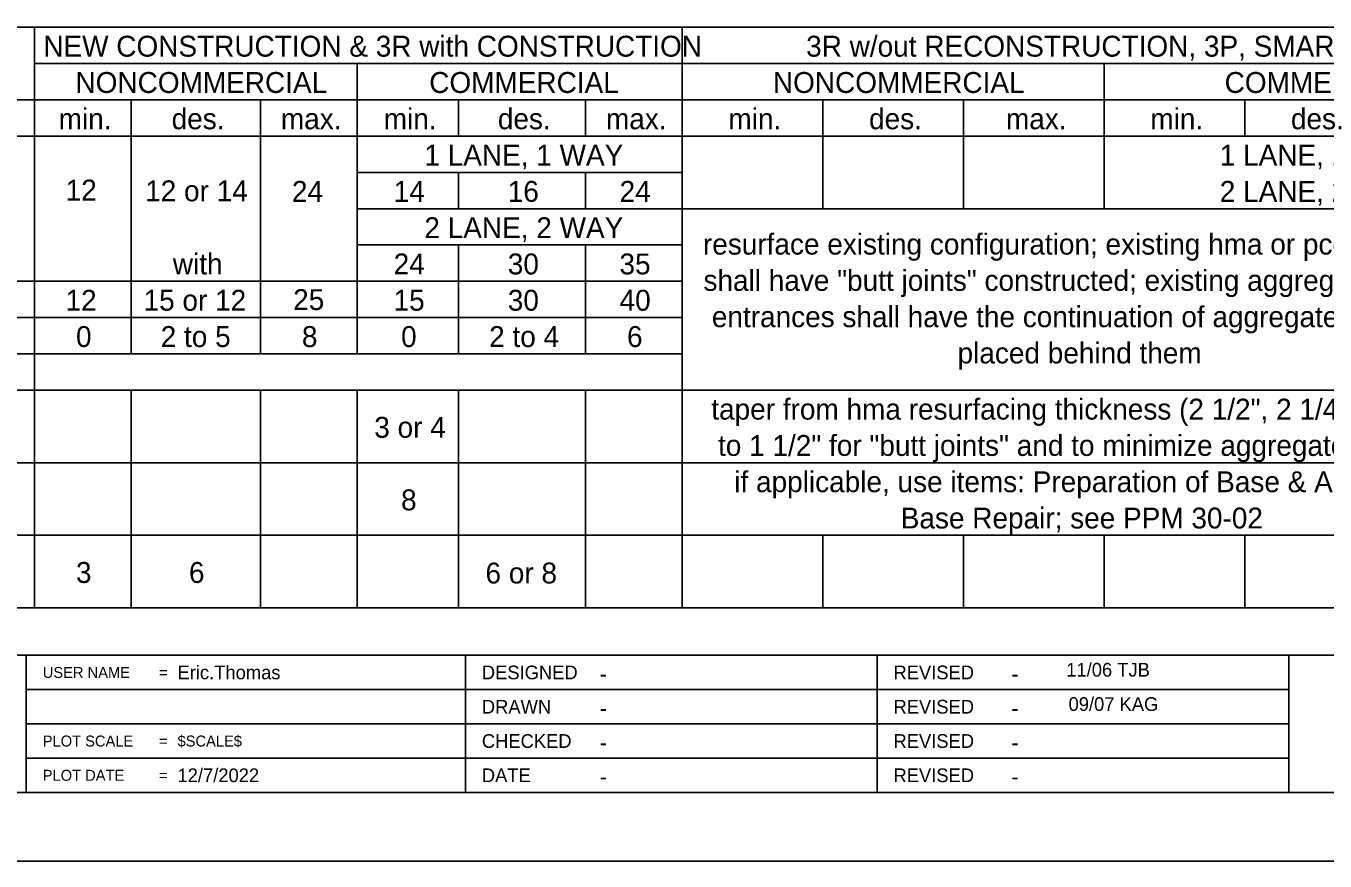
# Model space of a CAD drawing. Extents: x 0 to 2.83, y 0 to 1.83.
# Drawn here: x 0.414 to 1.203, y 0 to 0.507 of the extents above; entities that cross this region are included whole.
import ezdxf

# ---------------------------------------------------------------- set-up
doc = ezdxf.new("R2010")
doc.units = 0
for name, color, linetype in [('RD_Pr_Roadway_Notes', 7, 'Continuous'), ('SH_General_Details', 7, 'Continuous'), ('SH_Printer_Plotting_Border', 7, 'Continuous')]:
    doc.layers.add(name, color=color, linetype=linetype)

msp = doc.modelspace()

# ---------------------------------------------------------------- linework, layer by layer
at = {"layer": 'RD_Pr_Roadway_Notes'}
for p, q in [((0.19966, 0.50661), (1.32535, 0.50661)), ((0.41948, 0.15378), (0.41948, 0.50661)), ((0.81291, 0.15378), (0.81291, 0.50661)), ((0.41948, 0.48456), (1.32535, 0.48456)), ((0.6155, 0.30814), (0.6155, 0.48456)), ((1.06913, 0.39635), (1.06913, 0.48456)), ((0.19966, 0.46251), (1.32535, 0.46251)), ((0.47829, 0.30814), (0.47829, 0.46251)), ((0.55669, 0.30814), (0.55669, 0.46251)), ((0.6771, 0.44045), (0.6771, 0.46251)), ((0.75411, 0.44045), (0.75411, 0.46251)), ((0.89832, 0.39635), (0.89832, 0.46251)), ((0.98373, 0.39635), (0.98373, 0.46251)), ((1.15454, 0.44045), (1.15454, 0.46251)), ((0.19966, 0.44045), (1.32535, 0.44045)), ((0.6155, 0.4184), (0.81291, 0.4184)), ((0.6771, 0.39635), (0.6771, 0.4184)), ((0.75411, 0.39635), (0.75411, 0.4184)), ((0.6155, 0.39635), (1.32535, 0.39635)), ((0.6155, 0.3743), (0.81291, 0.3743)), ((0.6771, 0.30814), (0.6771, 0.3743)), ((0.75411, 0.30814), (0.75411, 0.3743)), ((0.19966, 0.35225), (0.81291, 0.35225)), ((0.19966, 0.3302), (0.81291, 0.3302)), ((0.19966, 0.30814), (0.81291, 0.30814)), ((0.19966, 0.28609), (1.32535, 0.28609)), ((0.47829, 0.15378), (0.47829, 0.28609)), ((0.55669, 0.15378), (0.55669, 0.28609)), ((0.6155, 0.15378), (0.6155, 0.28609)), ((0.6771, 0.15378), (0.6771, 0.28609)), ((0.75411, 0.15378), (0.75411, 0.28609)), ((0.19966, 0.24199), (1.32535, 0.24199)), ((0.19966, 0.19789), (1.32535, 0.19789)), ((0.89832, 0.15378), (0.89832, 0.19789)), ((0.98373, 0.15378), (0.98373, 0.19789)), ((1.06913, 0.15378), (1.06913, 0.19789)), ((1.15454, 0.15378), (1.15454, 0.19789)), ((0.19966, 0.15378), (1.32535, 0.15378))]:
    msp.add_line(p, q, dxfattribs=at)
at = {"layer": 'SH_General_Details'}
for p, q in [((0.16667, 0.125), (2.79166, 0.125)), ((0.41452, 0.125), (0.41452, 0.04167)), ((0.68119, 0.125), (0.68119, 0.04167)), ((0.93119, 0.125), (0.93119, 0.04167)), ((1.18118, 0.125), (1.18118, 0.04167)), ((0.41452, 0.10417), (1.18118, 0.10417)), ((0.41452, 0.08333), (1.18118, 0.08333)), ((0.41452, 0.0625), (1.18118, 0.0625)), ((2.83332, 0), (0, 0))]:
    msp.add_line(p, q, dxfattribs=at)
msp.add_lwpolyline([(0.16667, 1.79166), (2.79166, 1.79166), (2.79166, 0.04167), (0.16667, 0.04167)], close=True, dxfattribs=at)
at = {"layer": 'SH_Printer_Plotting_Border'}
msp.add_lwpolyline([(0, 0), (2.83332, 0), (2.83332, 1.83333), (0, 1.83333)], close=True, dxfattribs=at)

# ---------------------------------------------------------------- texts
at = {"layer": 'RD_Pr_Roadway_Notes'}
for s, p in [('NEW CONSTRUCTION & 3R with CONSTRUCTION', (0.42485, 0.48872)), ('3R w/out RECONSTRUCTION, 3P, SMART & CM', (0.88814, 0.48872)), ('NONCOMMERCIAL', (0.44441, 0.46667)), ('COMMERCIAL', (0.65924, 0.46667)), ('NONCOMMERCIAL', (0.86795, 0.46667)), ('COMMERCIAL', (1.14228, 0.46667)), ('min.', (0.4342, 0.44461)), ('des.', (0.5028, 0.44461)), ('min.', (0.63162, 0.44461)), ('des.', (0.70091, 0.44461)), ('min.', (0.84093, 0.44461)), ('des.', (0.92633, 0.44461)), ('min.', (1.09716, 0.44461)), ('des.', (1.18255, 0.44461)), ('max.', (0.56915, 0.44461)), ('max.', (0.76656, 0.44461)), ('max.', (1.00948, 0.44461)), ('1 LANE, 1 WAY', (0.65629, 0.42256)), ('1 LANE, 1 WAY', (1.13933, 0.42256)), ('12', (0.43844, 0.4013)), ('12 or 14', (0.48673, 0.40083)), ('24', (0.57586, 0.40051)), ('14', (0.63763, 0.40051)), ('16', (0.70691, 0.40051)), ('24', (0.77485, 0.40051)), ('2 LANE, 2 WAY', (1.13933, 0.40051)), ('2 LANE, 2 WAY', (0.65629, 0.37846)), ('resurface existing configuration; existing hma or pcc entrances', (0.82546, 0.36847)), ('with', (0.50355, 0.35641)), ('24', (0.63763, 0.35641)), ('30', (0.70694, 0.35641)), ('35', (0.77477, 0.35641)), ('shall have "butt joints" constructed; existing aggregate or earth', (0.82579, 0.34642)), ('12', (0.43837, 0.33436)), ('15 or 12', (0.48576, 0.33436)), ('25', (0.5766, 0.33475)), ('30', (0.70694, 0.33436)), ('40', (0.77484, 0.33436)), ('15', (0.63756, 0.33436)), ('entrances shall have the continuation of aggregate shoulders', (0.83087, 0.32436)), ('0', (0.44474, 0.3123)), ('2 to 5', (0.49617, 0.3123)), ('8', (0.58192, 0.3123)), ('0', (0.64216, 0.3123)), ('2 to 4', (0.69562, 0.3123)), ('6', (0.77935, 0.3123)), ('placed behind them', (0.9801, 0.30231)), ('taper from hma resurfacing thickness (2 1/2", 2 1/4" or 1 1/2")', (0.83053, 0.2682)), ('3 or 4', (0.62586, 0.25717)), ('to 1 1/2" for "butt joints" and to minimize aggregate shoulder', (0.83463, 0.24615)), ('if applicable, use items: Preparation of Base & Aggregate', (0.8445, 0.2241)), ('8', (0.64213, 0.21307)), ('Base Repair; see PPM 30-02', (0.94559, 0.20205)), ('3', (0.44472, 0.16897)), ('6', (0.51333, 0.16897)), ('6 or 8', (0.6934, 0.16863))]:
    msp.add_text(s, height=0.0127, dxfattribs=at).set_placement(p)
at = {"layer": 'SH_General_Details'}
for s, height, p in [('Eric.Thomas', 0.0083333, (0.50637, 0.11042)), ('DESIGNED', 0.008333, (0.69119, 0.11042)), ('REVISED', 0.008333, (0.94118, 0.11042)), ('11/06 TJB', 0.008333, (1.0461, 0.11204)), ('USER NAME', 0.006667, (0.42452, 0.11125)), ('=', 0.00667, (0.49517, 0.11125)), ('-', 0.01, (0.76282, 0.10875)), ('-', 0.01, (1.01282, 0.10875)), ('DRAWN', 0.008333, (0.69119, 0.08958)), ('REVISED', 0.008333, (0.94118, 0.08958)), ('09/07 KAG', 0.008333, (1.0475, 0.0912)), ('-', 0.01, (0.76282, 0.08792)), ('-', 0.01, (1.01282, 0.08792)), ('PLOT SCALE', 0.006667, (0.42452, 0.06958)), ('=', 0.00667, (0.49517, 0.06958)), ('$SCALE$', 0.006667, (0.50637, 0.06958)), ('CHECKED', 0.008333, (0.69119, 0.06875)), ('-', 0.01, (0.76282, 0.06708)), ('REVISED', 0.008333, (0.94118, 0.06875)), ('-', 0.01, (1.01282, 0.06708)), ('PLOT DATE', 0.006667, (0.42452, 0.04875)), ('12/7/2022', 0.008333, (0.50637, 0.04792)), ('DATE', 0.008333, (0.69119, 0.04792)), ('REVISED', 0.008333, (0.94118, 0.04792)), ('=', 0.00667, (0.49517, 0.04875)), ('-', 0.01, (0.76282, 0.04625)), ('-', 0.01, (1.01282, 0.04625))]:
    msp.add_text(s, height=height, dxfattribs=at).set_placement(p)

doc.saveas('drawing.dxf')
